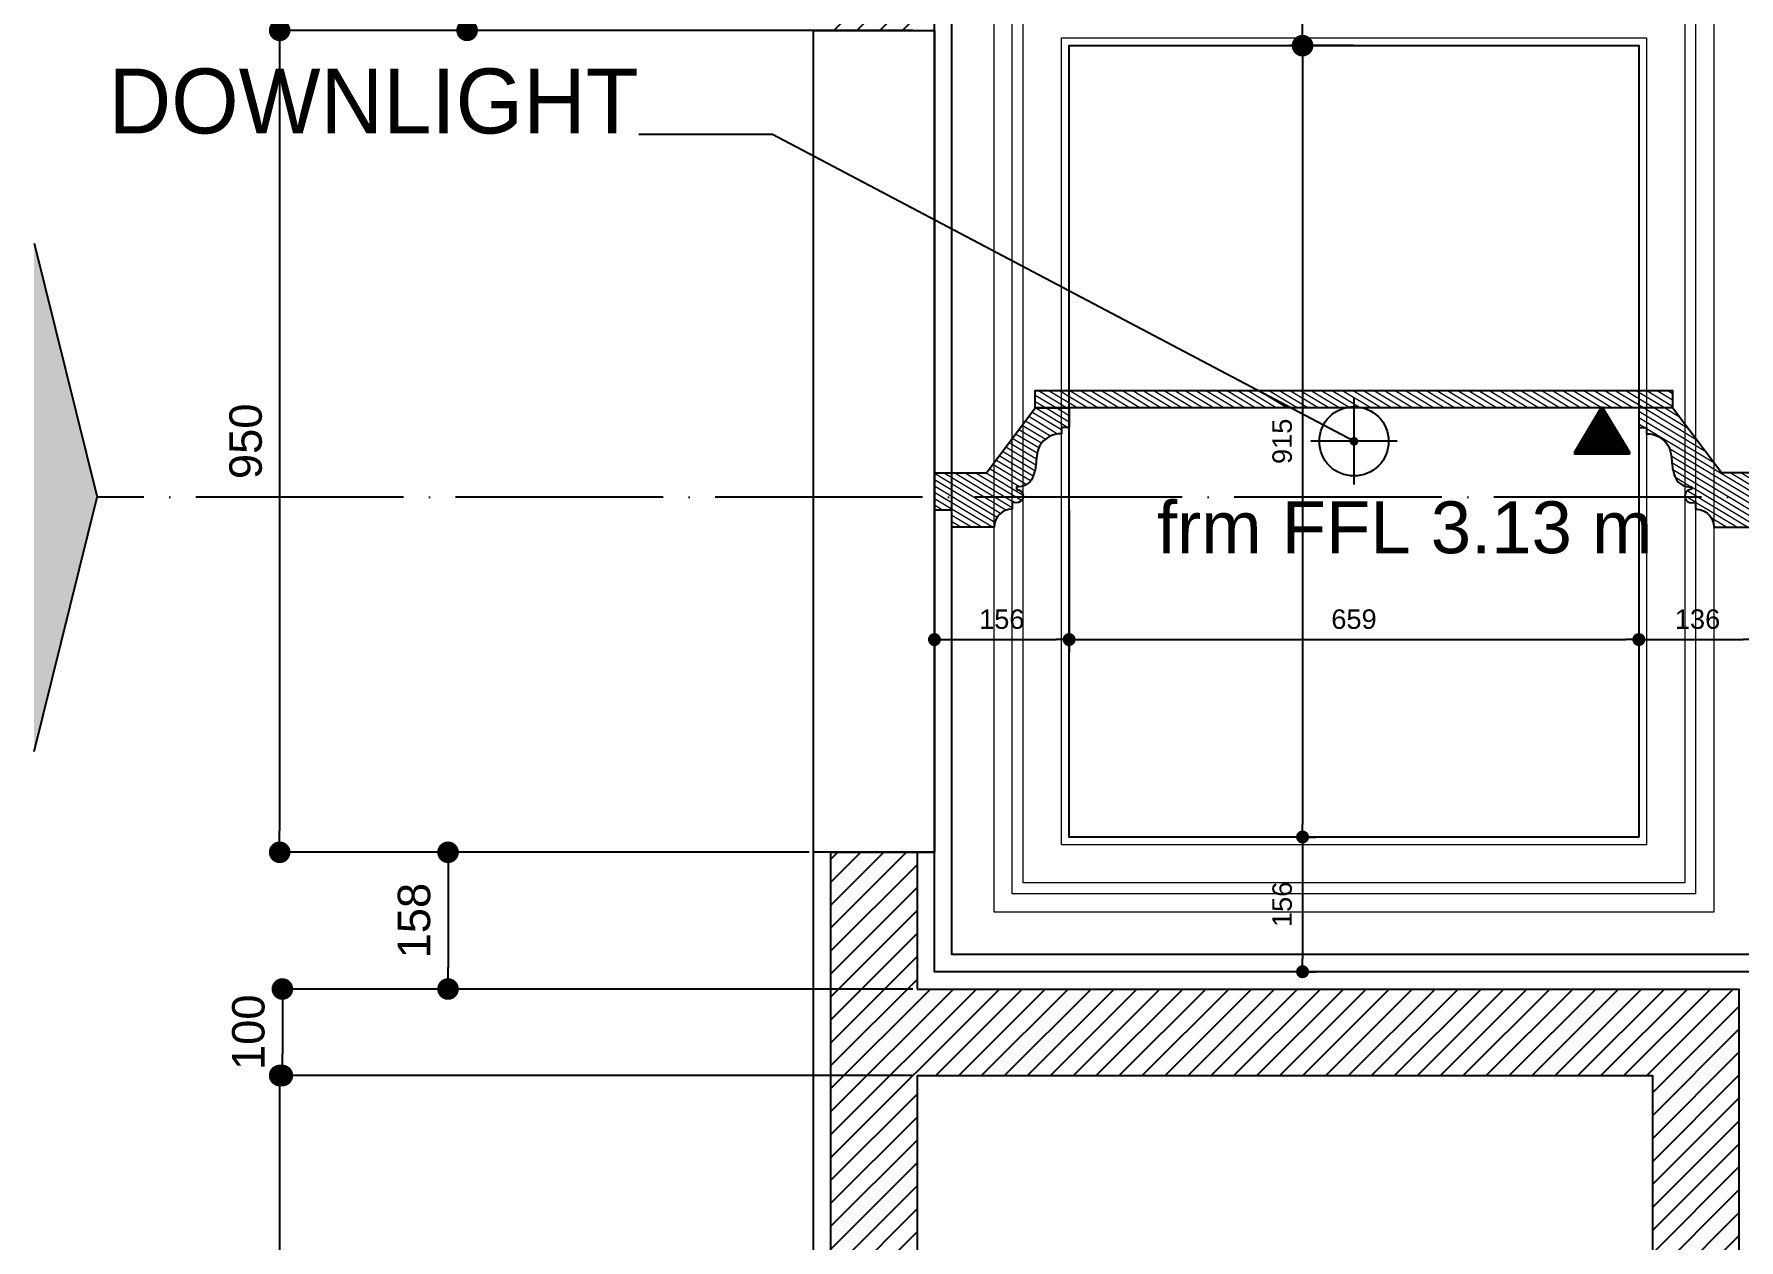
# Model space of a CAD drawing. Header units: inches. Extents: x 230831 to 416194, y 441295 to 526666.
# Drawn here: x 239574 to 241545, y 461309 to 462702 of the extents above; entities that cross this region are included whole.
import ezdxf

# ---------------------------------------------------------------- set-up
doc = ezdxf.new("R2010")
doc.units = ezdxf.units.IN
doc.header["$MEASUREMENT"] = 0
doc.linetypes.add('ACAD_ISO04W100', pattern=[30, 24, -3, 0, -3])
for name, color, linetype, lineweight in [('1', 1, 'Continuous', 50), ('CQ gypsum 2', 42, 'Continuous', 0), ('CQ Gypsum Hatch', 8, 'Continuous', 20)]:
    doc.layers.add(name, color=color, linetype=linetype, lineweight=lineweight)
for name, color, linetype in [('A-DIMESNION-1', 7, 'Continuous'), ('CQ Grg Gypsum', 41, 'Continuous'), ('CQ PANEL DIMENSION', 1, 'Continuous'), ('CQ Plaster', 1, 'Continuous'), ('CQ SPOT DETAIL DIMENSION', 9, 'Continuous'), ('CQ text label', 3, 'Continuous'), ('CQ Wall plan', 3, 'Continuous'), ('CQ_callout', 34, 'Continuous'), ('DIM', 251, 'Continuous'), ('Layer1', 1, 'Continuous'), ('LIGHT', 130, 'Continuous'), ('xref grd floor$2$CQ Wall hatch_CHB', 8, 'Continuous')]:
    doc.layers.add(name, color=color, linetype=linetype)
doc.styles.get("Standard").update_dxf_attribs({"font": 'arial.ttf'})
doc.dimstyles.new('chester 15', dxfattribs={"dimscale": 0.15, "dimtxt": 150, "dimasz": 100, "dimexe": 100, "dimexo": 0, "dimgap": 80, "dimtad": 1, "dimdec": 0, "dimzin": 0, "dimdsep": 46, "dimtxsty": 'Standard', "dimblk": 'DOT', "dimcen": 100, "dimclrd": 1, "dimclre": 1, "dimclrt": 3, "dimadec": 0, "dimazin": 0, "dimtfac": 1, "dimtdec": 0, "dimtofl": 0, "dimtmove": 0, "dimatfit": 3, "dimfxl": 1, "dimtolj": 1, "dimtzin": 0, "dimlwd": -1, "dimarcsym": 0})
doc.dimstyles.new('chester 25', dxfattribs={"dimscale": 0.25, "dimtxt": 150, "dimasz": 100, "dimexe": 10, "dimexo": 20, "dimgap": 80, "dimtad": 1, "dimdec": 0, "dimzin": 0, "dimdsep": 46, "dimtxsty": 'Standard', "dimblk": 'DOT', "dimcen": 50, "dimclrd": 1, "dimclre": 1, "dimclrt": 3, "dimadec": 0, "dimazin": 0, "dimtfac": 1, "dimtdec": 0, "dimtofl": 0, "dimtmove": 0, "dimatfit": 3, "dimfxl": 1, "dimtolj": 1, "dimtzin": 0, "dimlwd": -1, "dimarcsym": 0})
doc.dimstyles.get("Standard").update_dxf_attribs({"dimtxt": 0.18, "dimasz": 0.18, "dimexe": 0.18, "dimexo": 0.0625, "dimgap": 0.09, "dimtad": 0, "dimtih": 1, "dimtoh": 1, "dimdec": 4, "dimzin": 0, "dimdsep": 46, "dimtxsty": 'Standard', "dimcen": 0.09, "dimadec": 0, "dimazin": 0, "dimtfac": 1, "dimtdec": 4, "dimtofl": 0, "dimtmove": 0, "dimatfit": 3, "dimfxl": 1, "dimtolj": 1, "dimtzin": 0, "dimarcsym": 0})
pattern_1 = [(211.0285767170143, (0, 0), (3.221659560689484, -5.355689467754646), [])]

# ---------------------------------------------------------------- blocks, each defined once
blk = doc.blocks.new('gf-19 wall plan')
at = {"layer": 'xref grd floor$2$CQ Wall hatch_CHB'}
h = blk.add_hatch(dxfattribs=at)
h.set_pattern_fill('ANSI31,_O', color=8, scale=149.9999999999999)
h.set_pattern_definition([(45, (0, 0), (-13.25825214724776, 13.25825214724776), [])])
h.paths.add_polyline_path([(237464.9180727652, 463488.501008369), (235114.9180727651, 463488.5010083689), (235114.9219603917, 463665.8451543157), (235014.9238323605, 463665.8451543157), (235014.9174435659, 462706.5007693742), (235114.9180727652, 462706.5007693742), (235114.9180727651, 462725.6144694869), (235114.9180727653, 462864.5010083712), (236064.9180727649, 462864.5010083711), (236064.9180727649, 463288.5010083689), (237364.9180727651, 463288.5010083689), (237364.9180727652, 460788.501008369), (236064.9104582512, 460788.5010083689), (236064.8986268335, 461598.5005303614), (235114.9180727619, 461598.5005303614), (235114.9180727637, 461756.5007693741), (235014.918072765, 461756.500769374), (235014.9180727651, 460788.501008369), (234834.5341872139, 460788.501008369), (234834.5341872139, 460588.5035785317), (237264.9180727651, 460588.5010083689), (237264.9180727651, 460488.5010083687), (237464.9180727651, 460488.5010083687)])
h.paths.add_polyline_path([(235964.9180727648, 462964.5010083709), (235114.9180727651, 462964.5010083717), (235114.918072765, 463388.501008369), (235964.918072765, 463388.501008369)], flags=16)
h.paths.add_polyline_path([(235964.9104582527, 461498.5005303615), (235964.9104582497, 460788.5010083687), (235114.9180727678, 460788.5010083689), (235114.9180727681, 461498.5005303614)], flags=16)
at = {"layer": 'CQ Plaster'}
for p, q in [((235014.918072765, 461756.500769374, 0.0003521742306475172), (234994.9180727646, 461756.500769374, 0.0003703207169635371)), ((235114.9180727637, 461756.5007693741, 0.0003494018102132618), (235134.9180727619, 461756.5007693743, 0.0003526290422994029))]:
    blk.add_line(p, q, dxfattribs=at)
for points, elevation in [([(235134.9180727652, 462706.5007693742), (235134.9180727653, 462844.5010083712), (236084.9180727632, 462844.5010083711), (236084.9180727633, 463268.501008369), (237344.9180727651, 463268.5010083689), (237344.9180727652, 460808.501008369), (236084.9180727633, 460808.501008369), (236084.9180727634, 461618.5005303721), (235134.9180727619, 461618.5005303722), (235134.9180727619, 461756.5007693743)], 0.0003526290422994029), ([(234834.5341872139, 460808.501008369), (234994.9180727651, 460808.501008369), (234994.9180727646, 461756.5007693741)], 0.0003703207169635371)]:
    blk.add_lwpolyline(points, dxfattribs=dict(at, elevation=elevation))
at = {"layer": 'CQ Wall plan', "extrusion": (2.772420434295382e-08, -3.397086406510971e-09, 0.9999999999999997)}
for p, q in [((235014.9180727649, 461756.5007693714, 0.0003686080960899521), (235014.9180727651, 460788.501008369, 0.0003653197172603394)), ((235014.918072765, 461756.5007693714, 0.0003686080960899488), (235014.9180727651, 460788.501008369, 0.0003653197172603394)), ((235014.9180727649, 461756.5007693714, 0.0003686080960899521), (235014.9180727651, 460788.501008369, 0.0003653197172603394)), ((235014.918072765, 461756.5007693714, 0.0003686080960899488), (235014.9180727651, 460788.501008369, 0.0003653197172603394)), ((235014.9180727649, 461756.5007693714, 0.0003686080960899521), (235014.9180727651, 460788.501008369, 0.0003653197172603394)), ((235014.918072765, 461756.5007693714, 0.0003686080960899488), (235014.9180727651, 460788.501008369, 0.0003653197172603394)), ((235014.918072765, 461756.500769374, 0.0003521742306475172), (235114.9180727637, 461756.5007693741, 0.0003494018102132618)), ((235114.9180727637, 461756.5007693741, 0.0003494018102132618), (235114.9180727619, 461598.5005303614, 0.0003488650697491321)), ((235114.9180727637, 461756.5007693741, 0.0003494018102132618), (235114.9180727619, 461598.5005303614, 0.0003488650697491321)), ((235114.9180727637, 461756.5007693741, 0.0003494018102132618), (235114.9180727619, 461598.5005303614, 0.0003488650697491321)), ((235114.9180727637, 461756.5007693741, 0.0003494018102132618), (235114.9180727619, 461598.5005303614, 0.0003488650697491321)), ((235114.9180727637, 461756.5007693741, 0.0003494018102132618), (235114.9180727619, 461598.5005303614, 0.0003488650697491321)), ((235114.9180727637, 461756.5007693741, 0.0003494018102132618), (235114.9180727619, 461598.5005303614, 0.0003488650697491321)), ((235114.9180727681, 461498.5005303613, 0.0003649592265507502), (235114.918072765, 460788.5010083792, 0.000362693948659689)), ((235114.9180727681, 461498.5005303613, 0.0003649592265507502), (235114.9180727678, 460788.501008369, 0.0003626939486595712)), ((235114.9180727681, 461498.5005303613, 0.0003649592265507502), (235114.918072765, 460788.5010083792, 0.000362693948659689)), ((235114.9180727681, 461498.5005303613, 0.0003649592265507502), (235114.9180727678, 460788.501008369, 0.0003626939486595712)), ((235114.9180727681, 461498.5005303613, 0.0003649592265507502), (235114.918072765, 460788.5010083792, 0.000362693948659689)), ((235114.918072768, 461498.5005303614, 0.0003649592265507578), (235964.9104582527, 461498.5005303616, 0.0003413938639656196)), ((235114.9180727681, 461498.5005303613, 0.0003649592265507502), (235114.9180727678, 460788.501008369, 0.0003626939486595712)), ((235964.9104582527, 461498.5005303616, 0.0003413938639656184), (235964.9104582497, 460788.5010083687, 0.0003389819342409176)), ((235964.9104582527, 461498.5005303616, 0.0003413938639656196), (235964.9104582497, 460788.5010083687, 0.0003389819342409176)), ((235964.9104582527, 461498.5005303616, 0.0003413938639656244), (235964.9104582497, 460788.5010083687, 0.0003389819342409177))]:
    blk.add_line(p, q, dxfattribs=at)
at = {"layer": 'CQ Wall plan', "extrusion": (2.772420434295382e-08, -3.397086406510971e-09, 0.9999999999999997), "elevation": 0.005315582976500136}
blk.add_lwpolyline([(235114.9180727681, 461598.5005303614), (236064.9104582512, 461598.5005303615), (236064.9104582511, 460788.5010083688), (237364.9180727652, 460788.5010083688), (237364.918072765, 463288.5010083689)], dxfattribs=at)
blk = doc.blocks.new('_Dot')
at = {"color": 0, "linetype": 'ByBlock', "lineweight": -2}
blk.add_line((-0.5, 0), (-1, 0), dxfattribs=at)
at = {"color": 0, "linetype": 'ByBlock', "const_width": 0.5}
blk.add_lwpolyline([(-0.25, 0, 1), (0.25, 0, 1)], format="xyb", close=True, dxfattribs=at)
blk = doc.blocks.new('*D174')
at = {"layer": 'A-DIMESNION-1', "color": 1, "lineweight": -2, "ltscale": 0.05, "transparency": 16777216}
for p, q in [((240589.5037484533, 462864.5010083715), (240071.6945273581, 462864.5010083715)), ((240589.5037484548, 462706.5007693742), (240071.6945273581, 462706.5007693742))]:
    blk.add_line(p, q, dxfattribs=at)
at = {"layer": 'A-DIMESNION-1', "color": 1, "ltscale": 0.05, "transparency": 16777216}
blk.add_line((240074.1945273581, 462839.5010083715), (240074.1945273581, 462731.5007693742), dxfattribs=at)
at = {"layer": 'Defpoints', "color": 0, "linetype": 'Continuous', "ltscale": 0.05, "transparency": 16777216}
for p in [(240594.5037484533, 462864.5010083715, 0.0003695996482060141), (240074.1945273581, 462706.5007693742), (240594.5037484548, 462706.5007693742, 0.000352629042299411)]:
    blk.add_point(p, dxfattribs=at)
at = {"layer": 'A-DIMESNION-1', "color": 1, "linetype": 'Continuous', "ltscale": 0.05, "transparency": 16777216, "xscale": 25, "yscale": 25, "zscale": 25}
for p, rotation in [((240074.1945273581, 462864.5010083715), 90), ((240074.1945273581, 462706.5007693742), 270)]:
    blk.add_blockref('_Dot', p, dxfattribs=dict(at, rotation=rotation))
at = {"layer": 'A-DIMESNION-1', "color": 3, "linetype": 'Continuous', "ltscale": 0.05, "transparency": 16777216, "insert": (240035.0480403184, 462785.5008888729), "char_height": 37.5, "attachment_point": 5, "rotation": 90}
blk.add_mtext('\\A1;158', dxfattribs=at)
blk = doc.blocks.new('*D172')
at = {"layer": 'A-DIMESNION-1', "color": 1, "lineweight": -2, "ltscale": 0.05, "transparency": 16777216}
for p, q in [((240589.5037484548, 462706.5007693742), (239855.0081315197, 462706.5007693742)), ((240469.5037484544, 461756.500769374), (239855.0081315197, 461756.500769374))]:
    blk.add_line(p, q, dxfattribs=at)
at = {"layer": 'A-DIMESNION-1', "color": 1, "ltscale": 0.05, "transparency": 16777216}
blk.add_line((239857.5081315197, 462681.5007693742), (239857.5081315197, 461781.500769374), dxfattribs=at)
at = {"layer": 'Defpoints', "color": 0, "linetype": 'Continuous', "ltscale": 0.05, "transparency": 16777216}
for p in [(240594.5037484548, 462706.5007693742, 0.000352629042299411), (239857.5081315197, 461756.500769374), (240474.5037484544, 461756.500769374, 0.0003703207169635371)]:
    blk.add_point(p, dxfattribs=at)
at = {"layer": 'A-DIMESNION-1', "color": 1, "linetype": 'Continuous', "ltscale": 0.05, "transparency": 16777216, "xscale": 25, "yscale": 25, "zscale": 25}
for p, rotation in [((239857.5081315197, 462706.5007693742), 90), ((239857.5081315197, 461756.500769374), 270)]:
    blk.add_blockref('_Dot', p, dxfattribs=dict(at, rotation=rotation))
at = {"layer": 'A-DIMESNION-1', "color": 3, "linetype": 'Continuous', "ltscale": 0.05, "transparency": 16777216, "insert": (239818.36164448, 462231.5007693742), "char_height": 37.5, "attachment_point": 5, "rotation": 90}
blk.add_mtext('\\A1;950', dxfattribs=at)
blk = doc.blocks.new('*D173')
at = {"layer": 'A-DIMESNION-1', "color": 1, "lineweight": -2, "ltscale": 0.05, "transparency": 16777216}
for p, q in [((240469.5037484544, 461756.500769374), (240049.6702720489, 461756.500769374)), ((240589.5037484518, 461598.5005303614), (240049.6702720489, 461598.5005303614))]:
    blk.add_line(p, q, dxfattribs=at)
at = {"layer": 'A-DIMESNION-1', "color": 1, "ltscale": 0.05, "transparency": 16777216}
blk.add_line((240052.1702720489, 461731.500769374), (240052.1702720489, 461623.5005303614), dxfattribs=at)
at = {"layer": 'Defpoints', "color": 0, "linetype": 'Continuous', "ltscale": 0.05, "transparency": 16777216}
for p in [(240474.5037484544, 461756.500769374, 0.0003703207169635371), (240052.1702720489, 461598.5005303614), (240594.5037484518, 461598.5005303614, 0.0003488650697491319)]:
    blk.add_point(p, dxfattribs=at)
at = {"layer": 'A-DIMESNION-1', "color": 1, "linetype": 'Continuous', "ltscale": 0.05, "transparency": 16777216, "xscale": 25, "yscale": 25, "zscale": 25}
for p, rotation in [((240052.1702720489, 461756.500769374), 90), ((240052.1702720489, 461598.5005303614), 270)]:
    blk.add_blockref('_Dot', p, dxfattribs=dict(at, rotation=rotation))
at = {"layer": 'A-DIMESNION-1', "color": 3, "linetype": 'Continuous', "ltscale": 0.05, "transparency": 16777216, "insert": (240013.0237850093, 461677.5006498678), "char_height": 37.5, "attachment_point": 5, "rotation": 90}
blk.add_mtext('\\A1;158', dxfattribs=at)
blk = doc.blocks.new('*D171')
at = {"layer": 'A-DIMESNION-1', "color": 1, "lineweight": -2, "ltscale": 0.05, "transparency": 16777216}
for p, q in [((240589.5037484518, 461598.5005303614), (239858.1585628698, 461598.5005303614)), ((240589.5037484578, 461498.5005303614), (239858.1585628698, 461498.5005303614))]:
    blk.add_line(p, q, dxfattribs=at)
at = {"layer": 'A-DIMESNION-1', "color": 1, "ltscale": 0.05, "transparency": 16777216}
blk.add_line((239860.6585628698, 461573.5005303614), (239860.6585628698, 461523.5005303614), dxfattribs=at)
at = {"layer": 'Defpoints', "color": 0, "linetype": 'Continuous', "ltscale": 0.05, "transparency": 16777216}
for p in [(240594.5037484518, 461598.5005303614, 0.0003488650697491319), (239860.6585628698, 461498.5005303614), (240594.5037484578, 461498.5005303614, 0.0003649592265507578)]:
    blk.add_point(p, dxfattribs=at)
at = {"layer": 'A-DIMESNION-1', "color": 1, "linetype": 'Continuous', "ltscale": 0.05, "transparency": 16777216, "xscale": 25, "yscale": 25, "zscale": 25}
for p, rotation in [((239860.6585628698, 461598.5005303614), 90), ((239860.6585628698, 461498.5005303614), 270)]:
    blk.add_blockref('_Dot', p, dxfattribs=dict(at, rotation=rotation))
at = {"layer": 'A-DIMESNION-1', "color": 3, "linetype": 'Continuous', "ltscale": 0.05, "transparency": 16777216, "insert": (239821.5120758302, 461548.5005303614), "char_height": 37.5, "attachment_point": 5, "rotation": 90}
blk.add_mtext('\\A1;100', dxfattribs=at)
blk = doc.blocks.new('*D170')
at = {"layer": 'A-DIMESNION-1', "color": 1, "lineweight": -2, "ltscale": 0.05, "transparency": 16777216}
for p, q in [((240589.5037484578, 461498.5005303614), (239855.0081315197, 461498.5005303614)), ((240309.1198629038, 460788.501008369), (239855.0081315197, 460788.501008369))]:
    blk.add_line(p, q, dxfattribs=at)
at = {"layer": 'A-DIMESNION-1', "color": 1, "ltscale": 0.05, "transparency": 16777216}
blk.add_line((239857.5081315197, 461473.5005303614), (239857.5081315197, 460813.501008369), dxfattribs=at)
at = {"layer": 'Defpoints', "color": 0, "linetype": 'Continuous', "ltscale": 0.05, "transparency": 16777216}
for p in [(240594.5037484578, 461498.5005303614, 0.0003649592265507578), (239857.5081315197, 460788.501008369), (240314.1198629038, 460788.501008369, 0.0003703207169635371)]:
    blk.add_point(p, dxfattribs=at)
at = {"layer": 'A-DIMESNION-1', "color": 1, "linetype": 'Continuous', "ltscale": 0.05, "transparency": 16777216, "xscale": 25, "yscale": 25, "zscale": 25}
for p, rotation in [((239857.5081315197, 461498.5005303614), 90), ((239857.5081315197, 460788.501008369), 270)]:
    blk.add_blockref('_Dot', p, dxfattribs=dict(at, rotation=rotation))
at = {"layer": 'A-DIMESNION-1', "color": 3, "linetype": 'Continuous', "ltscale": 0.05, "transparency": 16777216, "insert": (239818.36164448, 461143.5007693652), "char_height": 37.5, "attachment_point": 5, "rotation": 90}
blk.add_mtext('\\A1;710', dxfattribs=at)
blk = doc.blocks.new('SECTION LINE CLOAK ROOM')
at = {"layer": 'Layer1'}
for points in [[(237258.8593919574, 463892.9758836317), (237331.7031791269, 463599.2448105894), (237258.8593919576, 463599.2448105894)], [(237258.8593919573, 463305.5137375467), (237331.7031791269, 463599.2448105894), (237258.8593919576, 463599.2448105894)]]:
    blk.add_hatch(color=256, dxfattribs=at).paths.add_polyline_path(points)
for p in [(237258.8593919572, 463892.9758836319), (237258.8593919572, 463305.5137375467)]:
    blk.add_line(p, (237331.7031791268, 463599.2448105894), dxfattribs=at)
at = {"layer": 'Layer1', "linetype": 'ACAD_ISO04W100', "ltscale": 10}
blk.add_lwpolyline([(241287.0574479033, 463599.2448105894), (237331.7031791268, 463599.2448105894), (237331.7031791268, 463599.2448105894)], dxfattribs=at)
blk = doc.blocks.new('section ceiling a and b')
at = {"layer": 'CQ Gypsum Hatch'}
h = blk.add_hatch(dxfattribs=at)
h.set_pattern_fill('ANSI31', color=256, scale=50, angle=166.0285767170143, style=0)
h.set_pattern_definition(pattern_1)
h.paths.add_polyline_path([(157258.9229848189, 36401.44602513051), (157995.7102610377, 36401.44435781019), (157995.7102610378, 36421.444357812), (157258.9229848189, 36421.44602565636)])
h = blk.add_hatch(dxfattribs=at)
h.set_pattern_fill('ANSI31', color=256, scale=50, angle=166.0285767170143, style=0)
h.set_pattern_definition(pattern_1)
edge = h.paths.add_edge_path()
edge.add_line((157162.3166217814, 36326.44602554047), (157162.3166222537, 36308.40586260986))
edge.add_line((157162.3166222537, 36308.40586260991), (157162.3995313703, 36308.40586261296))
edge.add_line((157162.3995313703, 36308.40586261294), (157162.3995407765, 36283.40592362223))
edge.add_line((157162.3995407764, 36283.40592362225), (157162.3166229081, 36283.40592362225))
edge.add_line((157162.3166229081, 36283.40592362225), (157162.3166229081, 36263.40592362227))
edge.add_line((157162.3166229081, 36263.40592362225), (157211.3166229081, 36263.40592362225))
edge.add_arc((157232.3166229081, 36263.40592362225), 21, 90, 180, ccw=False)
edge.add_line((157232.3166229082, 36284.40592362225), (157232.3166229082, 36293.40592362218))
edge.add_arc((157237.1684469962, 36299.51265254786), 7.799508648191478, 231.5326976135469, 449.9999999997862)
edge.add_line((157237.1684469963, 36307.31216119608), (157237.1684469963, 36310.31216119609))
edge.add_arc((157239.3207145441, 36328.27901129919), 18.09530210374004, 263.1690297987763, 334.2285071235506)
edge.add_arc((157206.3401500019, 36341.17058243771), 53.47024035365762, 337.1551820220656, 353.8364279050649)
edge.add_arc((157591.8374387986, 36307.80616964318), 333.4821786608196, 173.4313426320803, 175.2485521887266, ccw=False)
edge.add_arc((157296.2462717268, 36341.86952291027), 35.93479784867404, 154.6033191953184, 173.4727485182933, ccw=False)
edge.add_arc((157288.1062971611, 36343.50990009564), 27.95025194109997, 88.1782591809627, 150.480974658575, ccw=False)
edge.add_line((157288.9948361859, 36371.44602513063), (157288.9948361859, 36378.94602513063))
edge.add_line((157288.9948361859, 36378.94602513063), (157297.9948361859, 36378.94602513063))
edge.add_line((157297.9948361859, 36378.94602513063), (157297.9948361859, 36401.44602513244))
edge.add_line((157297.9948361859, 36401.44602513238), (157258.9229848188, 36401.44602513054))
edge.add_line((157258.9229848188, 36401.44602513063), (157202.3166229081, 36326.44602513062))
edge.add_line((157202.3166229081, 36326.44602513063), (157162.3166217814, 36326.44602554056))
h = blk.add_hatch(dxfattribs=at)
h.set_pattern_fill('ANSI31', color=256, scale=50, angle=166.0285767170143, style=0)
h.set_pattern_definition(pattern_1)
edge = h.paths.add_edge_path()
edge.add_arc((158022.3166229481, 36263.40425630187), 21, -2.2737367544323206e-12, 90, ccw=False)
edge.add_line((158043.3166229481, 36263.40425630187), (158092.3166229481, 36263.40425630187))
edge.add_line((158092.3166229481, 36263.40425630187), (158092.3166229481, 36283.40425630187))
edge.add_line((158092.3166229481, 36283.40425630187), (158112.3166229481, 36283.40425630187))
edge.add_line((158112.3166229482, 36283.40425630187), (158112.3166225071, 36326.44435842511))
edge.add_line((158112.316622507, 36326.4443584251), (158052.3166229481, 36326.4443578102))
edge.add_line((158052.3166229483, 36326.44435781019), (157995.7102610376, 36401.44435781021))
edge.add_line((157995.7102610376, 36401.44435781025), (157956.6384096705, 36401.44435781208))
edge.add_line((157956.6384096705, 36401.44435781206), (157956.6384096705, 36378.94435781025))
edge.add_line((157956.6384096704, 36378.94435781025), (157965.6384096704, 36378.94435781025))
edge.add_line((157965.6384096705, 36378.94435781025), (157965.6384096705, 36371.44435781024))
edge.add_arc((157966.5269486951, 36343.50823277532), 27.95025194104477, 29.519025341355814, 91.8217408189401, ccw=False)
edge.add_arc((157958.3869741295, 36341.8678555899), 35.93479784867257, 6.527251481722715, 25.396680804682887, ccw=False)
edge.add_arc((157662.7958070575, 36307.80450232368), 333.4821786609712, 4.751447811112314, 6.568657367758419, ccw=False)
edge.add_arc((158048.2930958544, 36341.16891511763), 53.47024035375853, 186.1635720952399, 202.8448179782434)
edge.add_arc((158015.3125313123, 36328.27734397881), 18.09530210375618, 205.771492876495, 276.8309702012117)
edge.add_line((158017.4647988601, 36310.31049387564), (158017.4647988601, 36307.31049387562))
edge.add_arc((158017.4647988601, 36299.51098522748), 7.79950864818192, 90.00000000000001, 308.4673023859826)
edge.add_line((158022.3166229481, 36293.40425630182), (158022.3166229481, 36284.40425630188))
at = {"layer": 'CQ Grg Gypsum', "elevation": -1.137237648599597e-06}
blk.add_lwpolyline([(157258.9229848189, 36401.44602513051), (157995.7102610377, 36401.44435781019), (157995.7102610378, 36421.444357812), (157258.9229848189, 36421.44602565636)], close=True, dxfattribs=at)
at = {"layer": 'CQ Grg Gypsum'}
for points, elevation in [([(157232.3166229083, 36284.40592362214, 0.4142135623731066), (157211.3166229083, 36263.40592362219), (157162.3166229083, 36263.40592362214), (157162.3166229083, 36283.40592362214), (157162.3166229083, 36283.40592362214), (157162.3166217816, 36326.44602626894), (157202.3166229082, 36326.44602513051), (157258.9229848189, 36401.44602513051), (157297.994836186, 36401.44602513226), (157297.994836186, 36378.94602513051), (157288.9948361861, 36378.94602513051), (157288.9948361859, 36371.44602513051, 0.278747496337859), (157263.7842077136, 36357.28133968887, 0.0825199636140551), (157260.5444068075, 36345.95443878369, 0.0079292386621575), (157259.5013017608, 36335.42962893035, -0.0729144724568153), (157255.6161711557, 36320.41147978994, -0.32038865801881), (157237.1684469964, 36310.31216119597), (157237.1684469965, 36307.31216119597, -1.408012182039748), (157232.3166229083, 36293.40592362202)], -1.466518335961273e-07), ([(158022.3166229482, 36284.40425630176, -0.4142135623731066), (158043.3166229482, 36263.40425630176), (158092.3166229482, 36263.40425630176), (158092.3166229482, 36283.40425630176), (158112.3166229483, 36283.40425630176), (158112.3166225071, 36326.44435842498), (158052.3166229485, 36326.44435781008), (157995.7102610378, 36401.44435781013), (157956.6384096706, 36401.44435781194), (157956.6384096706, 36378.94435781013), (157965.6384096706, 36378.94435781013), (157965.6384096706, 36371.44435781013, -0.278747496337859), (157990.8490381429, 36357.27967236855, -0.0825199636140551), (157994.0888390491, 36345.95277146332, -0.0079292386621575), (157995.1319440959, 36335.42796160997, 0.0729144724568153), (157999.0170747008, 36320.40981246956, 0.32038865801881), (158017.4647988602, 36310.31049387553), (158017.4647988602, 36307.31049387559, 1.408012182039748), (158022.3166229482, 36293.4042563017)], -1.466518336030662e-07)]:
    blk.add_lwpolyline(points, format="xyb", close=True, dxfattribs=dict(at, elevation=elevation))
blk = doc.blocks.new('*D191')
at = {"layer": 'CQ SPOT DETAIL DIMENSION', "color": 1, "lineweight": -2, "transparency": 16777216}
for p, q in [((240614.5037484519, 462152.1182158218), (240614.5037484519, 461987.3546536727)), ((240770.1837484519, 462152.1182158218), (240770.1837484519, 461987.3546536727))]:
    blk.add_line(p, q, dxfattribs=at)
at = {"layer": 'CQ SPOT DETAIL DIMENSION', "color": 1, "transparency": 16777216}
blk.add_line((240629.5037484519, 462002.3546536727), (240755.1837484519, 462002.3546536727), dxfattribs=at)
at = {"layer": 'Defpoints', "color": 0, "transparency": 16777216}
for p in [(240614.5037484519, 462152.1182158218, 0.0003526290422994029), (240770.1837484519, 462152.1182158218, 0.0003526290422994029), (240770.1837484519, 462002.3546536727)]:
    blk.add_point(p, dxfattribs=at)
at = {"layer": 'CQ SPOT DETAIL DIMENSION', "color": 1, "transparency": 16777216, "xscale": 15, "yscale": 15, "zscale": 15, "rotation": 180}
blk.add_blockref('_Dot', (240614.5037484519, 462002.3546536727), dxfattribs=at)
at = {"layer": 'CQ SPOT DETAIL DIMENSION', "color": 1, "transparency": 16777216, "xscale": 15, "yscale": 15, "zscale": 15}
blk.add_blockref('_Dot', (240770.1837484519, 462002.3546536727), dxfattribs=at)
at = {"layer": 'CQ SPOT DETAIL DIMENSION', "color": 3, "transparency": 16777216, "insert": (240692.3437484519, 462025.8425458965), "char_height": 22.5, "attachment_point": 5}
blk.add_mtext('\\A1;156', dxfattribs=at)
blk = doc.blocks.new('*D190')
at = {"layer": 'CQ SPOT DETAIL DIMENSION', "color": 1, "lineweight": -2, "transparency": 16777216}
for p, q in [((241428.8237061762, 462270.1598962285), (241428.8237061762, 461987.3546536727)), ((240770.1837484519, 462152.1182158218), (240770.1837484519, 461987.3546536727))]:
    blk.add_line(p, q, dxfattribs=at)
at = {"layer": 'CQ SPOT DETAIL DIMENSION', "color": 1, "transparency": 16777216}
blk.add_line((240785.1837484519, 462002.3546536727), (241413.8237061762, 462002.3546536727), dxfattribs=at)
at = {"layer": 'Defpoints', "color": 0, "transparency": 16777216}
for p in [(241428.8237061762, 462270.1598962285, 0.0003526290422994029), (240770.1837484519, 462152.1182158218, 0.0003526290422994029), (241428.8237061762, 462002.3546536727)]:
    blk.add_point(p, dxfattribs=at)
at = {"layer": 'CQ SPOT DETAIL DIMENSION', "color": 1, "transparency": 16777216, "xscale": 15, "yscale": 15, "zscale": 15, "rotation": 180}
blk.add_blockref('_Dot', (240770.1837484519, 462002.3546536727), dxfattribs=at)
at = {"layer": 'CQ SPOT DETAIL DIMENSION', "color": 1, "transparency": 16777216, "xscale": 15, "yscale": 15, "zscale": 15}
blk.add_blockref('_Dot', (241428.8237061762, 462002.3546536727), dxfattribs=at)
at = {"layer": 'CQ SPOT DETAIL DIMENSION', "color": 3, "transparency": 16777216, "insert": (241099.5037273141, 462025.8425458965), "char_height": 22.5, "attachment_point": 5}
blk.add_mtext('\\A1;659', dxfattribs=at)
blk = doc.blocks.new('*D192')
at = {"layer": 'CQ SPOT DETAIL DIMENSION', "color": 1, "lineweight": -2, "transparency": 16777216}
for p, q in [((241428.8237061762, 462270.1598962285), (241428.8237061762, 461987.3546536727)), ((241564.5037061762, 462132.1198831422), (241564.5037061762, 461987.3546536727))]:
    blk.add_line(p, q, dxfattribs=at)
at = {"layer": 'CQ SPOT DETAIL DIMENSION', "color": 1, "transparency": 16777216}
blk.add_line((241443.8237061762, 462002.3546536727), (241549.5037061762, 462002.3546536727), dxfattribs=at)
at = {"layer": 'Defpoints', "color": 0, "transparency": 16777216}
for p in [(241428.8237061762, 462270.1598962285, 0.0003526290422994029), (241564.5037061762, 462132.1198831422, 0.0003526290422994029), (241564.5037061762, 462002.3546536727)]:
    blk.add_point(p, dxfattribs=at)
at = {"layer": 'CQ SPOT DETAIL DIMENSION', "color": 1, "transparency": 16777216, "xscale": 15, "yscale": 15, "zscale": 15, "rotation": 180}
blk.add_blockref('_Dot', (241428.8237061762, 462002.3546536727), dxfattribs=at)
at = {"layer": 'CQ SPOT DETAIL DIMENSION', "color": 1, "transparency": 16777216, "xscale": 15, "yscale": 15, "zscale": 15}
blk.add_blockref('_Dot', (241564.5037061762, 462002.3546536727), dxfattribs=at)
at = {"layer": 'CQ SPOT DETAIL DIMENSION', "color": 3, "transparency": 16777216, "insert": (241496.6637061762, 462025.8502198391), "char_height": 22.5, "attachment_point": 5}
blk.add_mtext('\\A1;136', dxfattribs=at)
blk = doc.blocks.new('*D188')
at = {"layer": 'A-DIMESNION-1', "color": 1, "lineweight": -2, "ltscale": 0.05, "transparency": 16777216}
for p, q in [((241096.9317651889, 462844.5010083711), (241037.5505189442, 462844.5010083711)), ((241094.5037273141, 462688.8210083712), (241037.5505189442, 462688.8210083712))]:
    blk.add_line(p, q, dxfattribs=at)
at = {"layer": 'A-DIMESNION-1', "color": 1, "ltscale": 0.05, "transparency": 16777216}
blk.add_line((241040.0505189442, 462819.5010083711), (241040.0505189442, 462713.8210083712), dxfattribs=at)
at = {"layer": 'Defpoints', "color": 0, "linetype": 'Continuous', "ltscale": 0.05, "transparency": 16777216}
for p in [(241101.9317651889, 462844.5010083711, 0.0003526290422994029), (241040.0505189442, 462688.8210083712), (241099.5037273141, 462688.8210083712, 0.0003526290422994029)]:
    blk.add_point(p, dxfattribs=at)
at = {"layer": 'A-DIMESNION-1', "color": 1, "linetype": 'Continuous', "ltscale": 0.05, "transparency": 16777216, "xscale": 25, "yscale": 25, "zscale": 25}
for p, rotation in [((241040.0505189442, 462844.5010083711), 90), ((241040.0505189442, 462688.8210083712), 270)]:
    blk.add_blockref('_Dot', p, dxfattribs=dict(at, rotation=rotation))
at = {"layer": 'A-DIMESNION-1', "color": 3, "linetype": 'Continuous', "ltscale": 0.05, "transparency": 16777216, "insert": (241000.9040319045, 462766.6610083712), "char_height": 37.5, "attachment_point": 5, "rotation": 90}
blk.add_mtext('\\A1;156', dxfattribs=at)
blk = doc.blocks.new('*D187')
at = {"layer": 'CQ SPOT DETAIL DIMENSION', "color": 1, "lineweight": -2, "transparency": 16777216}
for p, q in [((241099.5037273141, 462688.8210083712), (241025.0505189442, 462688.8210083712)), ((241040.050518943, 461774.1805303613), (241055.0505189442, 461774.1805303613))]:
    blk.add_line(p, q, dxfattribs=at)
at = {"layer": 'CQ SPOT DETAIL DIMENSION', "color": 1, "transparency": 16777216}
blk.add_line((241040.0505189442, 462673.8210083712), (241040.0505189442, 461789.1805303613), dxfattribs=at)
at = {"layer": 'Defpoints', "color": 0, "transparency": 16777216}
for p in [(241099.5037273141, 462688.8210083712, 0.0003526290422994029), (241040.050518943, 461774.1805303613, 0.0003526290422994029), (241040.0505189442, 461774.1805303613)]:
    blk.add_point(p, dxfattribs=at)
at = {"layer": 'CQ SPOT DETAIL DIMENSION', "color": 1, "transparency": 16777216, "xscale": 15, "yscale": 15, "zscale": 15}
for p, rotation in [((241040.0505189442, 462688.8210083712), 90), ((241040.0505189442, 461774.1805303613), 270)]:
    blk.add_blockref('_Dot', p, dxfattribs=dict(at, rotation=rotation))
at = {"layer": 'CQ SPOT DETAIL DIMENSION', "color": 3, "transparency": 16777216, "insert": (241016.5626267203, 462231.5007693663), "char_height": 22.5, "attachment_point": 5, "rotation": 90}
blk.add_mtext('\\A1;915', dxfattribs=at)
blk = doc.blocks.new('*D189')
at = {"layer": 'CQ SPOT DETAIL DIMENSION', "color": 1, "lineweight": -2, "transparency": 16777216}
for p, q in [((241040.050518943, 461774.1805303613), (241055.0505189442, 461774.1805303613)), ((241040.0505189303, 461618.5005303673), (241055.0505189442, 461618.5005303673))]:
    blk.add_line(p, q, dxfattribs=at)
at = {"layer": 'CQ SPOT DETAIL DIMENSION', "color": 1, "transparency": 16777216}
blk.add_line((241040.0505189442, 461759.1805303613), (241040.0505189442, 461633.5005303673), dxfattribs=at)
at = {"layer": 'Defpoints', "color": 0, "transparency": 16777216}
for p in [(241040.050518943, 461774.1805303613, 0.0003526290422994029), (241040.0505189303, 461618.5005303673, 0.0003526290422994029), (241040.0505189442, 461618.5005303673)]:
    blk.add_point(p, dxfattribs=at)
at = {"layer": 'CQ SPOT DETAIL DIMENSION', "color": 1, "transparency": 16777216, "xscale": 15, "yscale": 15, "zscale": 15}
for p, rotation in [((241040.0505189442, 461774.1805303613), 90), ((241040.0505189442, 461618.5005303673), 270)]:
    blk.add_blockref('_Dot', p, dxfattribs=dict(at, rotation=rotation))
at = {"layer": 'CQ SPOT DETAIL DIMENSION', "color": 3, "transparency": 16777216, "insert": (241016.5626267203, 461696.3405303644), "char_height": 22.5, "attachment_point": 5, "rotation": 90}
blk.add_mtext('\\A1;156', dxfattribs=at)
blk = doc.blocks.new('dowlight')
at = {"layer": 'LIGHT'}
for p, q in [((241099.5037273141, 462747.8210083712, 0.0003526290422994029), (241099.5037273141, 462647.8210083712, 0.0003526290422994029)), ((241149.5037273141, 462697.8210083712, 0.0003526290422994029), (241049.5037273141, 462697.8210083712, 0.0003526290422994029))]:
    blk.add_line(p, q, dxfattribs=at)
blk.add_circle((241099.5037273141, 462697.8210083712, 0.0003526290422994029), 40, dxfattribs=at)

msp = doc.modelspace()

# ---------------------------------------------------------------- hatches: boundary and pattern name
at = {"layer": '1'}
h = msp.add_hatch(dxfattribs=at)
h.set_pattern_fill('ANSI31', color=256, scale=0.5625, angle=1.563653553604163e-08, style=0)
h.set_pattern_definition([(135.0000000156365, (293407.0924797141, 507102.4812198251), (0.0497184455386105, 0.04971844556574778), [])])
h.paths.add_polyline_path([(241354.7731760874, 462217.8035496684), (241386.0668694128, 462270.1598962285), (241417.5744389543, 462217.7877801708)])

# ---------------------------------------------------------------- linework, layer by layer
at = {"layer": '1', "elevation": 0.0003526290422994029}
msp.add_lwpolyline([(241354.7731760874, 462217.8035496684), (241386.0668694128, 462270.1598962285), (241417.5744389543, 462217.7877801708), (241354.7731760874, 462217.8035496684)], dxfattribs=at)
at = {"layer": 'CQ Grg Gypsum', "elevation": 0.0003526290422994029}
for points in [[(241564.4840103915, 461618.5005303613), (240614.5037484518, 461618.5005303722), (240614.5037484519, 462844.5010083712), (241564.5037061894, 462844.5010083711)], [(241564.4840103918, 461638.5005303613), (240634.5037484518, 461638.500530372), (240634.5037484519, 462824.5010083712), (241564.5037061894, 462824.5010083711)]]:
    msp.add_lwpolyline(points, dxfattribs=at)
at = {"layer": 'CQ Grg Gypsum'}
msp.add_lwpolyline([(240474.5090710258, 462706.5007693742), (240614.5037484517, 462706.5007693742), (240614.5037484517, 461756.5007693743), (240474.5090710258, 461756.5007693743)], close=True, dxfattribs=at)
at = {"layer": 'CQ Grg Gypsum', "elevation": 0.0003526290422994029}
msp.add_lwpolyline([(241428.8237061762, 461774.1805303613), (240770.1837484519, 461774.1805303613), (240770.1837484519, 462688.8210083712), (241428.8237061762, 462688.8210083712)], close=True, dxfattribs=at)
at = {"layer": 'CQ gypsum 2', "elevation": 0.0003526290422994029}
for points in [[(241515.5037061762, 461687.5005303613), (240683.5037484519, 461687.5005303613), (240683.5037484519, 462775.5010083712), (241515.5037061762, 462775.5010083712)], [(241494.5037061762, 461708.5005303613), (240704.5037484519, 461708.5005303613), (240704.5037484519, 462754.5010083712), (241494.5037061762, 462754.5010083712)], [(241481.8537061762, 461721.1505303613), (240717.1537484519, 461721.1505303613), (240717.1537484519, 462741.8510083712), (241481.8537061762, 462741.8510083712)], [(241437.8237061762, 461765.1805303613), (240761.1837484519, 461765.1805303613), (240761.1837484519, 462697.8210083712), (241437.8237061762, 462697.8210083712)]]:
    msp.add_lwpolyline(points, close=True, dxfattribs=at)
at = {"layer": 'CQ PANEL DIMENSION', "elevation": 0.0003526290422994029}
msp.add_lwpolyline([(241564.5037061762, 461638.5005303613), (240634.5037484519, 461638.5005303613), (240634.5037484519, 462824.5010083712), (241564.5037061762, 462824.5010083712)], close=True, dxfattribs=at)

# ---------------------------------------------------------------- block references
msp.add_blockref('SECTION LINE CLOAK ROOM', (2314.750455850037, -1432.449580498913))
at = {"layer": 'CQ SPOT DETAIL DIMENSION', "color": 2}
msp.add_blockref('dowlight', (0, -466.3202390049119), dxfattribs=at)
at = {"layer": 'CQ Wall plan'}
msp.add_blockref('gf-19 wall plan', (5479.585675689887, 0), dxfattribs=at)
at = {"layer": 'DIM', "lineweight": 0, "extrusion": (2.772420434295382e-08, -3.397086406510971e-09, 0.9999999999999997), "xscale": -1}
msp.add_blockref('section ceiling a and b', (398726.8203279708, 425868.7139595199, 0.005514836242772225), dxfattribs=at)

# ---------------------------------------------------------------- texts
at = {"layer": 'CQ SPOT DETAIL DIMENSION', "color": 3, "insert": (240272.5768427423, 462586.3087323158, 0.0003526290422994029), "char_height": 75, "attachment_point": 9}
msp.add_mtext('{\\fCityBlueprint|b0|i0|c2|p2;DOWNLIGHT}', dxfattribs=at)
at = {"layer": 'CQ text label'}
msp.add_text(' frm FFL 3.13 m', height=60, rotation=1.556358209312801e-08, dxfattribs=at).set_placement((240848.4338280612, 462102.1416537568, 0.0003526290425552217))

# ---------------------------------------------------------------- dimensions: what is measured, and where the dimension line sits
at = {"layer": 'A-DIMESNION-1', "color": 64, "linetype": 'Continuous', "ltscale": 0.05}
for base, p1, p2, picture, middle in [((240074.1945273581, 462706.5007693742), (240594.5037484533, 462864.5010083715, 0.0003695996482060141), (240594.5037484548, 462706.5007693742, 0.000352629042299411), '*D174', (240074.194527358, 462785.5008888729)), ((240052.1702720489, 461598.5005303614), (240474.5037484544, 461756.500769374, 0.0003703207169635371), (240594.5037484518, 461598.5005303614, 0.0003488650697491319), '*D173', (240052.1702720488, 461677.5006498678)), ((239860.6585628698, 461498.5005303614), (240594.5037484518, 461598.5005303614, 0.0003488650697491319), (240594.5037484578, 461498.5005303614, 0.0003649592265507578), '*D171', (239860.6585628697, 461548.5005303614))]:
    dim = msp.add_linear_dim(base=base, p1=p1, p2=p2, angle=90, dimstyle='chester 25', dxfattribs=at)
    dim.commit()
    dim.dimension.update_dxf_attribs({"geometry": picture, "text_midpoint": middle, "dimtype": 160})
for base, p1, p2, picture, middle in [((241040.0505189442, 462688.8210083712), (241101.9317651889, 462844.5010083711, 0.0003526290422994029), (241099.5037273141, 462688.8210083712, 0.0003526290422994029), '*D188', (241000.9040319045, 462766.6610083712)), ((239857.5081315197, 461756.500769374), (240594.5037484548, 462706.5007693742, 0.000352629042299411), (240474.5037484544, 461756.500769374, 0.0003703207169635371), '*D172', (239818.36164448, 462231.5007693742)), ((239857.5081315197, 460788.501008369), (240594.5037484578, 461498.5005303614, 0.0003649592265507578), (240314.1198629038, 460788.501008369, 0.0003703207169635371), '*D170', (239818.36164448, 461143.5007693652))]:
    dim = msp.add_linear_dim(base=base, p1=p1, p2=p2, angle=90, dimstyle='chester 25', dxfattribs=at)
    dim.commit()
    dim.dimension.update_dxf_attribs({"geometry": picture, "text_midpoint": middle})
at = {"layer": 'CQ SPOT DETAIL DIMENSION', "color": 2}
for base, p1, p2, picture, middle in [((241040.0505189442, 461774.1805303613), (241099.5037273141, 462688.8210083712, 0.0003526290422994029), (241040.050518943, 461774.1805303613, 0.0003526290422994029), '*D187', (241016.5626267203, 462231.5007693663)), ((241040.0505189442, 461618.5005303673), (241040.050518943, 461774.1805303613, 0.0003526290422994029), (241040.0505189303, 461618.5005303673, 0.0003526290422994029), '*D189', (241016.5626267203, 461696.3405303644))]:
    dim = msp.add_linear_dim(base=base, p1=p1, p2=p2, angle=90, dimstyle='chester 15', dxfattribs=at)
    dim.commit()
    dim.dimension.update_dxf_attribs({"geometry": picture, "text_midpoint": middle})
for base, p1, p2, picture, middle in [((241428.8237061762, 462002.3546536727), (240770.1837484519, 462152.1182158218, 0.0003526290422994029), (241428.8237061762, 462270.1598962285, 0.0003526290422994029), '*D190', (241099.5037273141, 462025.8425458965)), ((241564.5037061762, 462002.3546536727), (241428.8237061762, 462270.1598962285, 0.0003526290422994029), (241564.5037061762, 462132.1198831422, 0.0003526290422994029), '*D192', (241496.6637061762, 462025.8502198391)), ((240770.1837484519, 462002.3546536727), (240614.5037484519, 462152.1182158218, 0.0003526290422994029), (240770.1837484519, 462152.1182158218, 0.0003526290422994029), '*D191', (240692.3437484519, 462025.8425458965))]:
    dim = msp.add_linear_dim(base=base, p1=p1, p2=p2, dimstyle='chester 15', dxfattribs=at)
    dim.commit()
    dim.dimension.update_dxf_attribs({"geometry": picture, "text_midpoint": middle})

# ---------------------------------------------------------------- leaders
at = {"layer": 'CQ_callout', "annotation_type": 0, "has_hookline": 1, "hookline_direction": 1, "text_width": 438.5118306351184}
msp.add_leader([(241099.5037273141, 462231.5007693663, 0.0003526290422994029), (240427.355318311, 462586.3087323158, 0.0003526290422994029), (240272.6668427423, 462586.3087323158, 0.0003526290422994029)], dimstyle='Standard', override={"dimasz": 10, "dimldrblk": 'Dot', "dimfxl": 0.1, "dimarcsym": 2}, dxfattribs=at)

doc.saveas('drawing.dxf')
